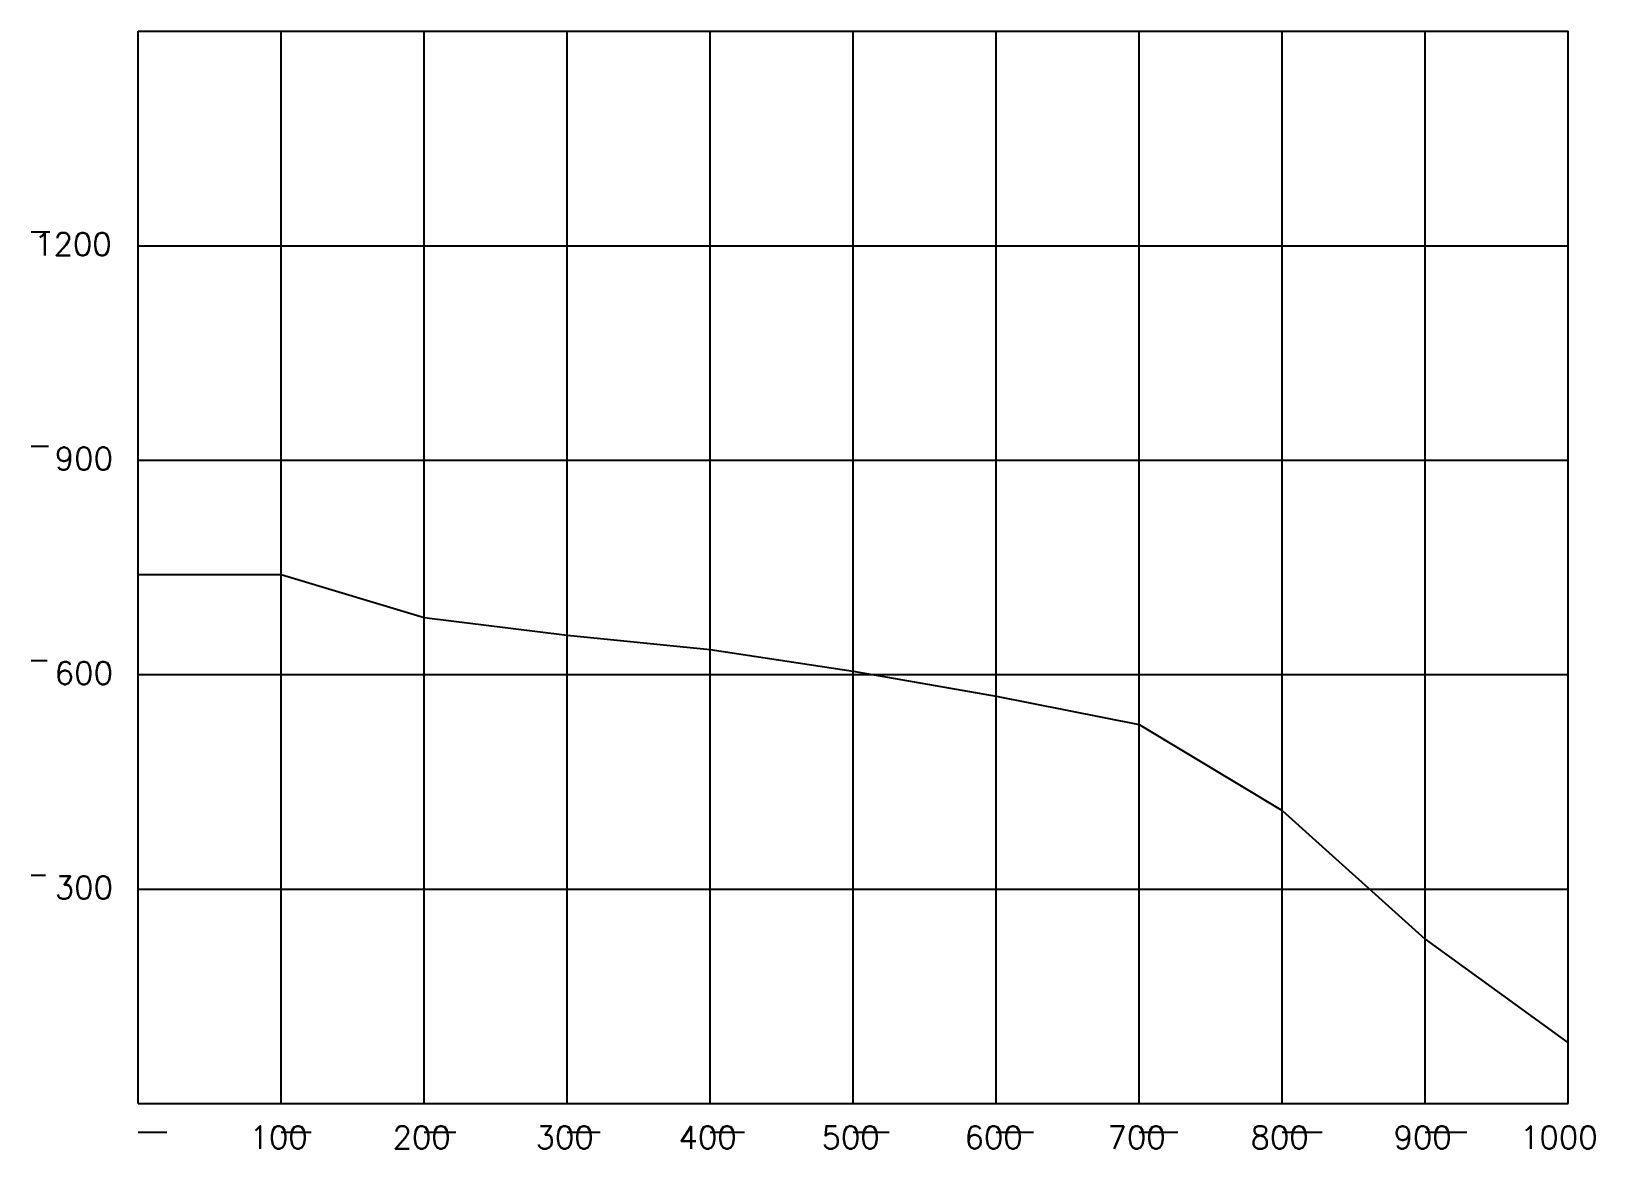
# Model space of a CAD drawing. Extents: x 325 to 1419, y 193 to 975.
import ezdxf
from ezdxf.enums import TextEntityAlignment as Align

# ---------------------------------------------------------------- set-up
doc = ezdxf.new("R2010")
doc.units = 0
doc.header["$MEASUREMENT"] = 0
doc.layers.get('0').update_dxf_attribs({"linetype": 'CONTINUOUS'})
doc.layers.add('-1', color=7, linetype='CONTINUOUS')
doc.layers.add('1', color=7, linetype='CONTINUOUS')
doc.styles.add('ROMANS', font='ROMANS', dxfattribs={"height": 0.2})

msp = doc.modelspace()

# ---------------------------------------------------------------- linework, layer by layer
at = {"layer": '-1', "color": 2, "linetype": 'Continuous'}
for p, q in [((325.2, 834.8), (336.2, 834.8)), ((325.2, 834.8), (338.2, 834.8)), ((325.2, 684.8), (336.2, 684.8)), ((325.2, 684.8), (337.2, 684.8)), ((325.2, 534.8), (336.2, 534.8)), ((325.2, 384.8), (335.2, 384.8)), ((400, 205), (420, 205)), ((500, 205), (521, 205)), ((600, 205), (622, 205)), ((700, 205), (723, 205)), ((800, 205), (824, 205)), ((900, 205), (925, 205)), ((1000, 205), (1026, 205)), ((1100, 205), (1127, 205)), ((1200, 205), (1228, 205)), ((1300, 205), (1329, 205))]:
    msp.add_line(p, q, dxfattribs=at)
at = {"color": 7, "linetype": 'Continuous'}
for p, q in [((400, 975), (1400, 975)), ((400, 225), (400, 975)), ((1400, 225), (1400, 975)), ((400, 595), (500, 595)), ((500, 595), (600, 565)), ((600, 565), (700, 552.5)), ((700, 552.5), (800, 542.5)), ((800, 542.5), (900, 527.5)), ((900, 527.5), (1000, 510)), ((1000, 510), (1100, 490)), ((1100, 490), (1200, 430)), ((1200, 430), (1300, 340)), ((1300, 340), (1400, 267.5)), ((400, 225), (1400, 225))]:
    msp.add_line(p, q, dxfattribs=at)
at = {"layer": '1', "color": 4, "linetype": 'Continuous'}
for p, q in [((500, 225), (500, 975)), ((600, 225), (600, 975)), ((700, 225), (700, 975)), ((800, 225), (800, 975)), ((900, 225), (900, 975)), ((1000, 225), (1000, 975)), ((1100, 225), (1100, 975)), ((1200, 225), (1200, 975)), ((1300, 225), (1300, 975)), ((400, 825), (1400, 825)), ((400, 675), (1400, 675)), ((400, 525), (1400, 525)), ((400, 375), (1400, 375))]:
    msp.add_line(p, q, dxfattribs=at)

# ---------------------------------------------------------------- texts
at = {"layer": '-1', "color": 7, "linetype": 'Continuous', "style": 'ROMANS'}
for s, p in [('1200', (327.2, 834)), ('900', (341.6, 684)), ('600', (341.6, 534)), ('300', (341.6, 384)), ('100', (477.8, 209.2)), ('200', (577.8, 209.2)), ('300', (677.8, 209.2)), ('400', (777.8, 209.2)), ('500', (877.8, 209.2)), ('600', (977.8, 209.2)), ('700', (1077.8, 209.2)), ('800', (1177.8, 209.2)), ('900', (1277.8, 209.2)), ('1000', (1366.3, 209.2))]:
    msp.add_text(s, height=15.82, dxfattribs=at).set_placement(p, align=Align.TOP_LEFT)

doc.saveas('drawing.dxf')
